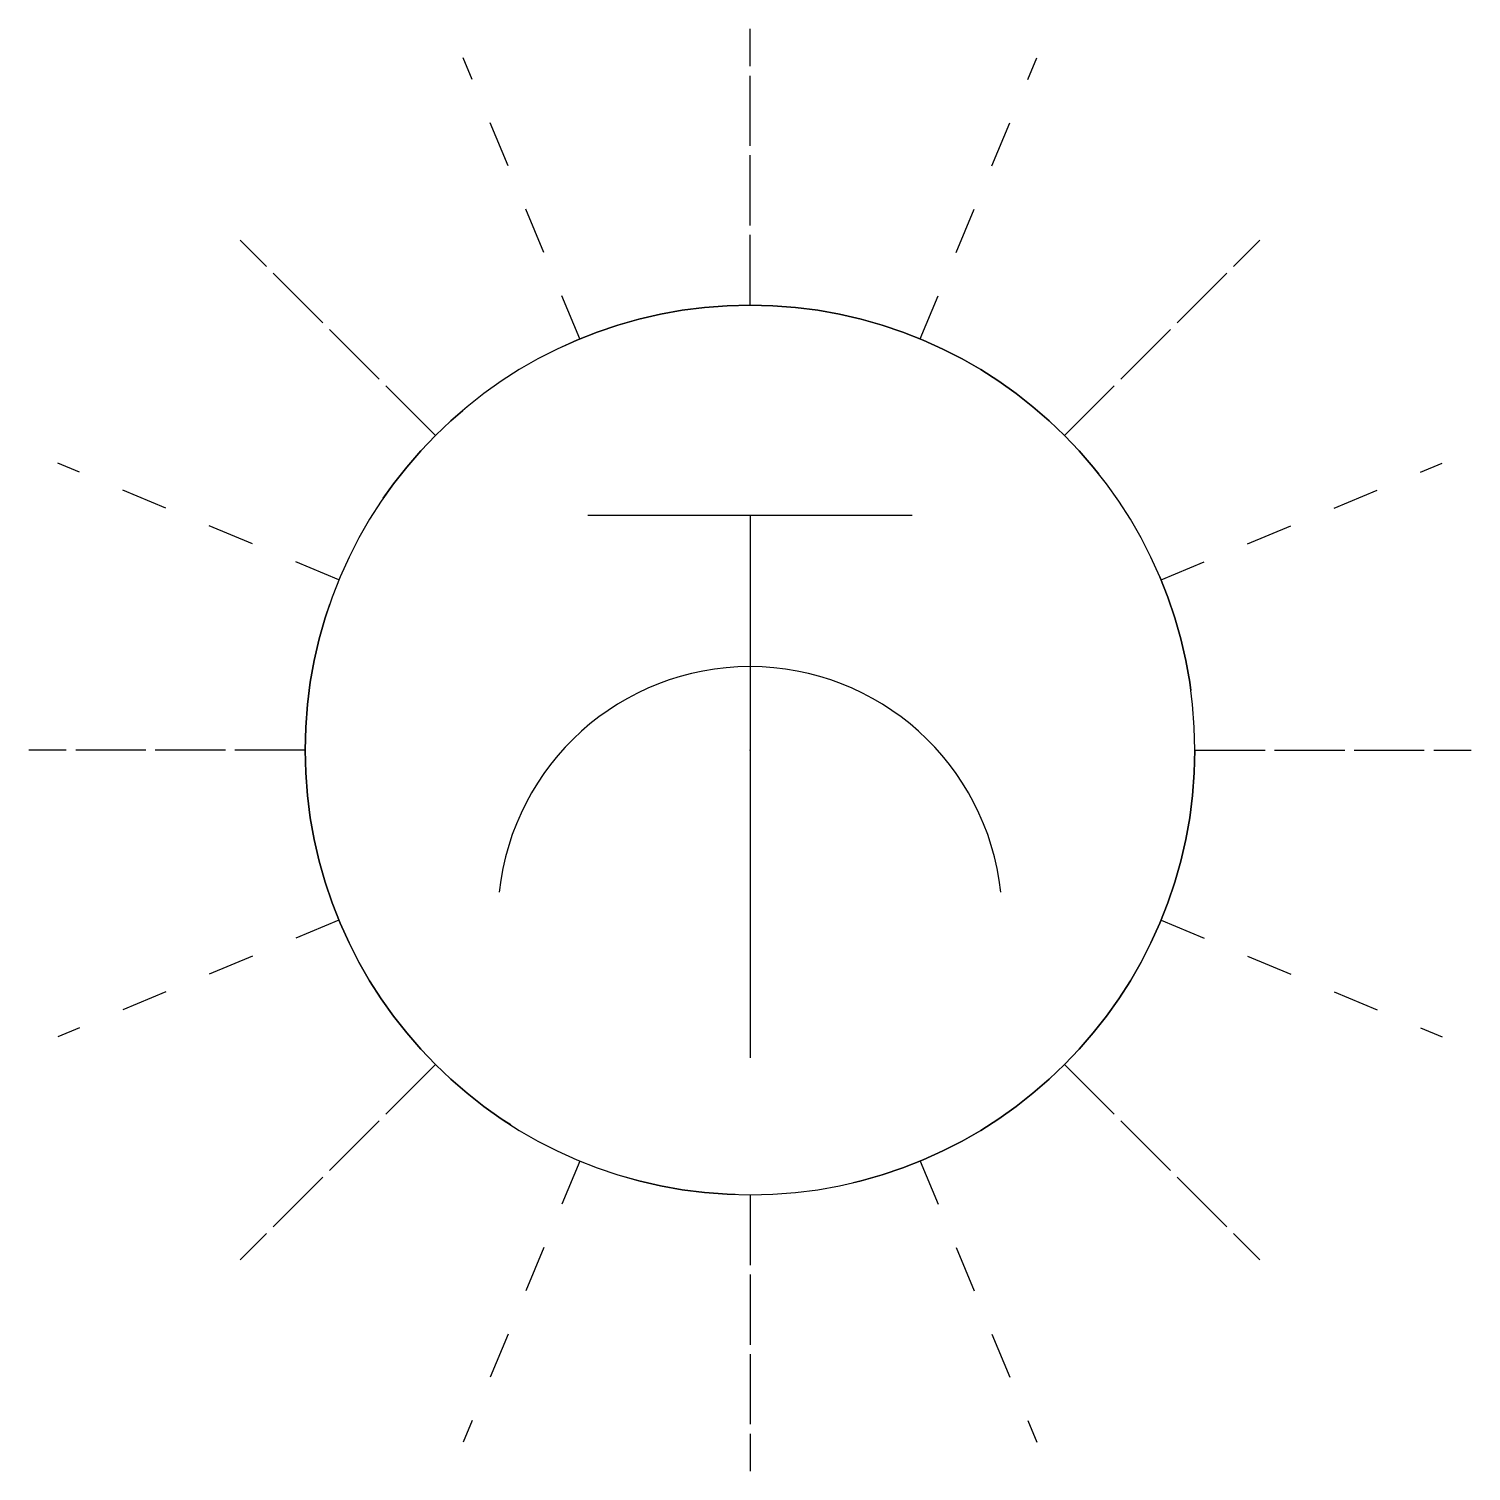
# Model space of a CAD drawing. Header units: millimetres. Extents: x -15.4 to 15.4, y -15.4 to 15.4.
import ezdxf

# ---------------------------------------------------------------- set-up
doc = ezdxf.new("R2010")
doc.units = ezdxf.units.MM
doc.header["$PDSIZE"] = -1
doc.linetypes.add('CENTERX2', pattern=[20.32, 12.7, -2.54, 2.54, -2.54])

msp = doc.modelspace()

# ---------------------------------------------------------------- linework, layer by layer
at = {"color": 7, "linetype": 'Continuous'}
for p, q in [((0, 14.6), (0, 15.4)), ((-5.932, 14.32), (-6.123, 14.782)), ((5.932, 14.32), (6.123, 14.782)), ((0, 12.9), (0, 14.4)), ((-5.166, 12.472), (-5.549, 13.396)), ((5.166, 12.472), (5.549, 13.396)), ((0, 11.2), (0, 12.7)), ((-4.401, 10.625), (-4.784, 11.548)), ((4.401, 10.625), (4.784, 11.548)), ((-10.324, 10.324), (-10.889, 10.889)), ((0, 9.5), (0, 11)), ((10.324, 10.324), (10.889, 10.889)), ((-9.122, 9.122), (-10.182, 10.182)), ((9.122, 9.122), (10.182, 10.182)), ((-3.635, 8.777), (-4.018, 9.701)), ((3.635, 8.777), (4.018, 9.701)), ((-7.92, 7.92), (-8.98, 8.98)), ((7.92, 7.92), (8.98, 8.98)), ((-6.718, 6.718), (-7.778, 7.778)), ((6.718, 6.718), (7.778, 7.778)), ((-14.32, 5.932), (-14.782, 6.123)), ((14.32, 5.932), (14.782, 6.123)), ((-12.472, 5.166), (-13.396, 5.549)), ((12.472, 5.166), (13.396, 5.549)), ((-3.463, 5.015), (3.463, 5.015)), ((0, 5.015), (0, -6.574)), ((-10.625, 4.401), (-11.548, 4.784)), ((10.625, 4.401), (11.548, 4.784)), ((-8.777, 3.635), (-9.701, 4.018)), ((8.777, 3.635), (9.701, 4.018)), ((9.5, 0), (11, 0)), ((11.2, 0), (12.7, 0)), ((12.9, 0), (14.4, 0)), ((14.6, 0), (15.4, 0)), ((-14.6, 0), (-15.4, 0)), ((-12.9, 0), (-14.4, 0)), ((-11.2, 0), (-12.7, 0)), ((-9.5, 0), (-11, 0)), ((-8.777, -3.635), (-9.701, -4.018)), ((8.777, -3.635), (9.701, -4.018)), ((-10.625, -4.401), (-11.548, -4.784)), ((10.625, -4.401), (11.548, -4.784)), ((-12.472, -5.166), (-13.396, -5.549)), ((12.472, -5.166), (13.396, -5.549)), ((-14.32, -5.932), (-14.782, -6.123)), ((14.32, -5.932), (14.782, -6.123)), ((-6.718, -6.718), (-7.778, -7.778)), ((6.718, -6.718), (7.778, -7.778)), ((-7.92, -7.92), (-8.98, -8.98)), ((7.92, -7.92), (8.98, -8.98)), ((-3.635, -8.777), (-4.018, -9.701)), ((3.635, -8.777), (4.018, -9.701)), ((-9.122, -9.122), (-10.182, -10.182)), ((9.122, -9.122), (10.182, -10.182)), ((0, -9.5), (0, -11)), ((-10.324, -10.324), (-10.889, -10.889)), ((10.324, -10.324), (10.889, -10.889)), ((-4.401, -10.625), (-4.784, -11.548)), ((4.401, -10.625), (4.784, -11.548)), ((0, -11.2), (0, -12.7)), ((-5.166, -12.472), (-5.549, -13.396)), ((5.166, -12.472), (5.549, -13.396)), ((0, -12.9), (0, -14.4)), ((-5.932, -14.32), (-6.123, -14.782)), ((5.932, -14.32), (6.123, -14.782)), ((0, -14.6), (0, -15.4))]:
    msp.add_line(p, q, dxfattribs=at)
at = {"color": 7, "linetype": 'CENTERX2'}
msp.add_circle((0, 0), 9.5, dxfattribs=at)
at = {"color": 7, "linetype": 'Continuous'}
for centre, radius, start, end in [((0, 0), 9.5, 90, 180), ((0, 0), 9.5, 0, 90), ((0, -3.604), 5.384, 6.0697, 173.9303), ((0, 0), 9.5, 270, 0), ((0, 0), 9.5, 180, 270)]:
    msp.add_arc(centre, radius, start, end, dxfattribs=at)
msp.add_point((0, 0), dxfattribs=at)
msp.add_point((0, 0), dxfattribs=at)
msp.add_point((0, 0), dxfattribs=at)
msp.add_point((0, 0), dxfattribs=at)
msp.add_point((0, 0), dxfattribs=at)
msp.add_point((0, 0), dxfattribs=at)

doc.saveas('drawing.dxf')
